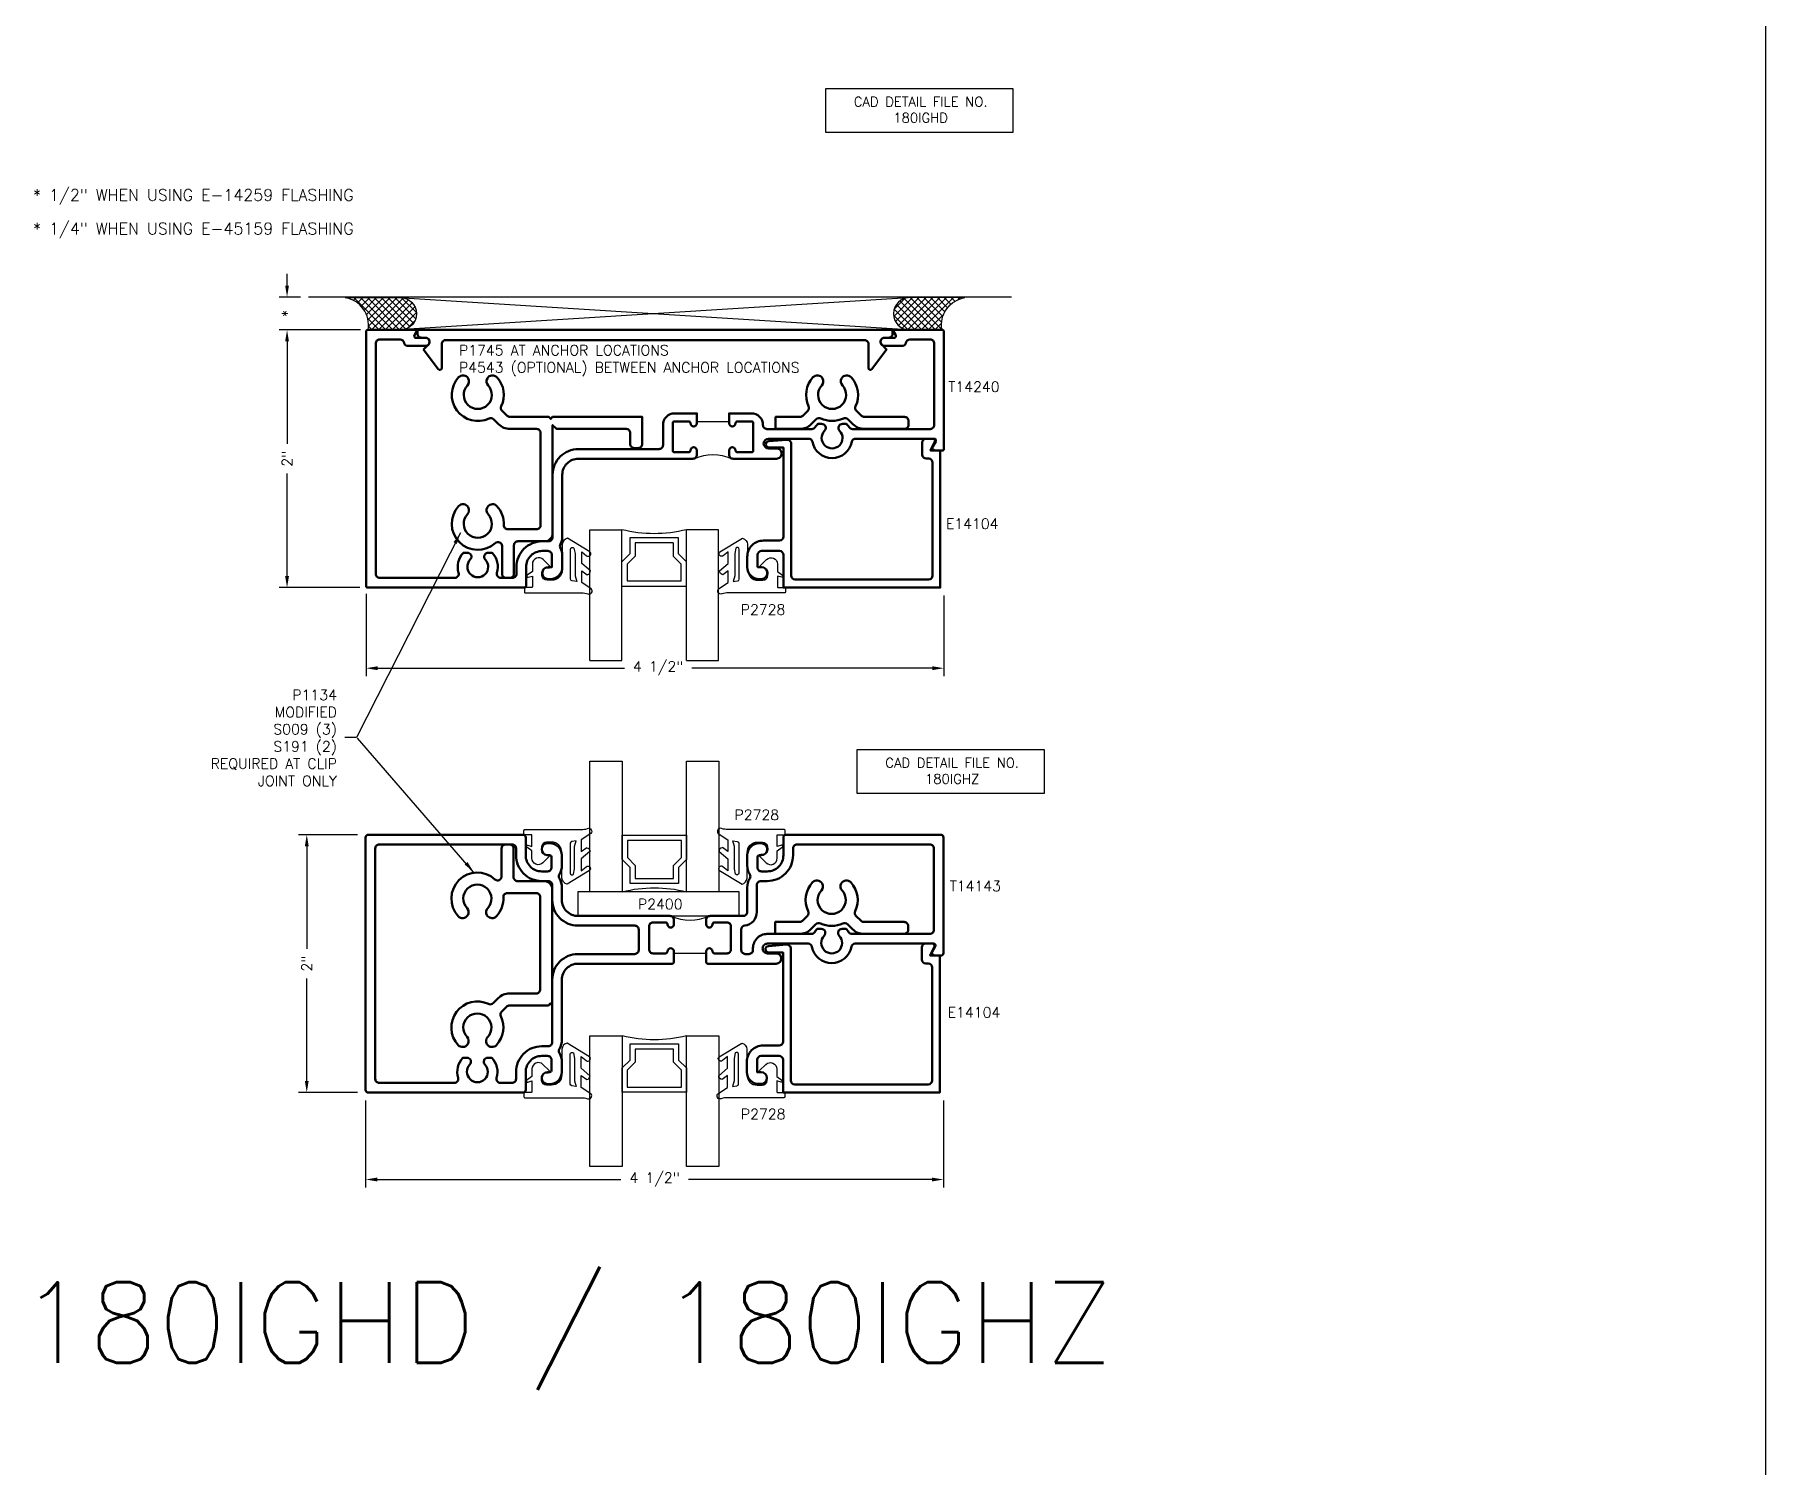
# Model space of a CAD drawing. Extents: x 0 to 139, y -15 to 75.
# Drawn here: x 48.44 to 61.88, y 30.45 to 41.56 of the extents above; entities that cross this region are included whole.
import ezdxf

# ---------------------------------------------------------------- set-up
doc = ezdxf.new("R2010")
doc.units = 0
doc.header["$MEASUREMENT"] = 0
doc.header["$PDMODE"] = 3
doc.layers.get('DEFPOINTS').update_dxf_attribs({"linetype": 'CONTINUOUS'})
for name, color, linetype in [('R-ANNO-DIMS', 3, 'CONTINUOUS'), ('R-ANNO-TEXT', 6, 'CONTINUOUS'), ('R-Det1', 4, 'CONTINUOUS'), ('R-Det2', 2, 'CONTINUOUS'), ('R-DET3', 5, 'CONTINUOUS'), ('R-OTLN', 1, 'CONTINUOUS'), ('R-PAT1', 5, 'CONTINUOUS'), ('TITLE', 7, 'CONTINUOUS')]:
    doc.layers.add(name, color=color, linetype=linetype)
doc.styles.get("Standard").update_dxf_attribs({"font": 'simplex'})
doc.dimstyles.new('1X', dxfattribs={"dimtxt": 0.08, "dimasz": 0.09, "dimexe": 0.0625, "dimexo": 0.0625, "dimgap": 0.062, "dimtad": 0, "dimdec": 5, "dimzin": 4, "dimdsep": 46, "dimlunit": 5, "dimtxsty": 'Standard', "dimcen": 0, "dimclrd": 256, "dimclre": 256, "dimclrt": 256, "dimadec": 0, "dimazin": 1, "dimtfac": 1, "dimtdec": 5, "dimtofl": 0, "dimtmove": 0, "dimatfit": 3, "dimfxl": 0, "dimfrac": 2, "dimtolj": 1, "dimtzin": 4, "dimarcsym": 0})

# ---------------------------------------------------------------- blocks, each defined once
blk = doc.blocks.new('*D43')
at = {"layer": 'DEFPOINTS', "color": 0}
for p in [(51.015, 37.284), (55.5, 37.27), (55.5, 36.644)]:
    blk.add_point(p, dxfattribs=at)
at = {"layer": 'R-ANNO-DIMS', "lineweight": -2}
for p, q in [((51.015, 37.222), (51.015, 36.581)), ((55.5, 37.207), (55.5, 36.581)), ((51.105, 36.644), (53.02, 36.644)), ((55.41, 36.644), (53.544, 36.644))]:
    blk.add_line(p, q, dxfattribs=at)
at = {"layer": 'R-ANNO-DIMS'}
for points in [[(51.105, 36.659), (51.105, 36.629), (51.015, 36.644)], [(55.41, 36.659), (55.41, 36.629), (55.5, 36.644)]]:
    blk.add_solid(points, dxfattribs=at)
at = {"layer": 'R-ANNO-DIMS', "insert": (53.282, 36.644), "char_height": 0.08, "attachment_point": 5}
blk.add_mtext('\\A1;4 1/2"', dxfattribs=at)
blk = doc.blocks.new('*D44')
at = {"layer": 'DEFPOINTS', "color": 0}
for p in [(51.034, 39.269), (50.402, 37.269), (51.03, 37.269)]:
    blk.add_point(p, dxfattribs=at)
at = {"layer": 'R-ANNO-DIMS', "lineweight": -2}
for p, q in [((50.971, 39.269), (50.34, 39.269)), ((50.402, 39.179), (50.402, 38.385)), ((50.402, 37.359), (50.402, 38.154)), ((50.968, 37.269), (50.34, 37.269))]:
    blk.add_line(p, q, dxfattribs=at)
at = {"layer": 'R-ANNO-DIMS'}
for points in [[(50.387, 39.179), (50.417, 39.179), (50.402, 39.269)], [(50.387, 37.359), (50.417, 37.359), (50.402, 37.269)]]:
    blk.add_solid(points, dxfattribs=at)
at = {"layer": 'R-ANNO-DIMS', "insert": (50.402, 38.269), "char_height": 0.08, "attachment_point": 5, "rotation": 90}
blk.add_mtext('\\A1;2"', dxfattribs=at)
blk = doc.blocks.new('*D45')
at = {"layer": 'DEFPOINTS', "color": 0}
for p in [(50.569, 39.523), (50.402, 39.269), (51.03, 39.269)]:
    blk.add_point(p, dxfattribs=at)
at = {"layer": 'R-ANNO-DIMS', "lineweight": -2}
for p, q in [((50.402, 39.613), (50.402, 39.703)), ((50.507, 39.523), (50.34, 39.523)), ((50.968, 39.269), (50.34, 39.269)), ((50.402, 39.179), (50.402, 39.089))]:
    blk.add_line(p, q, dxfattribs=at)
at = {"layer": 'R-ANNO-DIMS'}
for points in [[(50.387, 39.613), (50.417, 39.613), (50.402, 39.523)], [(50.387, 39.179), (50.417, 39.179), (50.402, 39.269)]]:
    blk.add_solid(points, dxfattribs=at)
at = {"layer": 'R-ANNO-DIMS', "insert": (50.402, 39.396), "char_height": 0.08, "attachment_point": 5, "rotation": 90}
blk.add_mtext('\\A1;*', dxfattribs=at)
blk = doc.blocks.new('1 inch glass')
at = {"layer": 'R-Det2', "color": 2}
for p, q in [((0, 1.014), (0, 0)), ((0.25, 1.014), (0.25, 0)), ((0.75, 1.014), (0.75, 0)), ((1, 1.014), (1, 0)), ((0.25, 0.438), (0.75, 0.438)), ((0.29, 0.267), (0.29, 0.398)), ((0.29, 0.398), (0.71, 0.398)), ((0.71, 0.398), (0.71, 0.267)), ((0.312, 0.188), (0.25, 0.25)), ((0.352, 0.205), (0.29, 0.267)), ((0.312, 0.063), (0.312, 0.188)), ((0.352, 0.103), (0.352, 0.205)), ((0.71, 0.267), (0.648, 0.205)), ((0.648, 0.103), (0.648, 0.205)), ((0.688, 0.188), (0.75, 0.25)), ((0.688, 0.188), (0.688, 0.063)), ((0, 0), (0.25, 0)), ((0.688, 0.063), (0.312, 0.063)), ((0.648, 0.103), (0.352, 0.103)), ((1, 0), (0.75, 0))]:
    blk.add_line(p, q, dxfattribs=at)
at = {"layer": 'R-Det2'}
for p, q in [((0, 1.014), (0.25, 1.014)), ((0.75, 1.014), (1, 1.014))]:
    blk.add_line(p, q, dxfattribs=at)
at = {"layer": 'R-Det2', "color": 2}
blk.add_arc((0.5, -0.998), 1.029, 75.9407, 104.0593, dxfattribs=at)
blk = doc.blocks.new('P2728 gasket')
at = {"layer": 'R-Det2'}
blk.add_lwpolyline([(86.461, 33.362), (86.567, 33.537, 0.301952), (86.52, 33.577), (86.32, 33.577, -0.414214), (86.24, 33.657), (86.24, 33.695, -0.388879), (86.276, 33.735), (86.292, 33.736, -0.440011), (86.336, 33.696), (86.336, 33.682, 0.668179), (86.353, 33.675), (86.401, 33.724, 0.668179), (86.366, 33.809), (86.307, 33.809), (86.279, 33.849, 0.836323), (86.264, 33.842), (86.273, 33.809), (86.189, 33.809, -0.414214), (86.183, 33.815), (86.183, 33.865, 0.414214), (86.177, 33.871), (86.149, 33.871, 0.414214), (86.143, 33.865), (86.143, 33.427, -0.083245), (86.135, 33.378), (86.135, 33.378)], format="xyb", dxfattribs=at)
at = {"layer": 'R-Det2', "lineweight": 25}
blk.add_lwpolyline([(86.235, 33.499, -0.372312), (86.249, 33.512), (86.48, 33.512, -0.668179), (86.49, 33.486), (86.448, 33.478), (86.274, 33.478), (86.23, 33.465)], format="xyb", close=True, dxfattribs=at)
at = {"layer": 'R-Det2'}
for points in [[(86.174, 33.352), (86.223, 33.426), (86.314, 33.426), (86.283, 33.384)], [(86.313, 33.359), (86.371, 33.426), (86.462, 33.426), (86.431, 33.388)]]:
    blk.add_lwpolyline(points, dxfattribs=at)
at = {"layer": 'R-Det2', "ltscale": 0.1}
for centre, radius, start, end in [((86.157, 33.369), 0.0237, 157.7655, 314.5007), ((86.313, 33.388), 0.0297, 188.4603, 270), ((86.446, 33.375), 0.0199, 139.7022, 319.7022)]:
    blk.add_arc(centre, radius, start, end, dxfattribs=at)
blk = doc.blocks.new('*D148')
at = {"layer": 'DEFPOINTS', "color": 0}
for p in [(51.012, 33.352), (55.497, 33.352), (55.497, 32.677)]:
    blk.add_point(p, dxfattribs=at)
at = {"layer": 'R-ANNO-DIMS', "lineweight": -2}
for p, q in [((51.012, 33.289), (51.012, 32.614)), ((55.497, 33.29), (55.497, 32.614)), ((51.102, 32.677), (52.993, 32.677)), ((55.407, 32.677), (53.517, 32.677))]:
    blk.add_line(p, q, dxfattribs=at)
at = {"layer": 'R-ANNO-DIMS'}
for points in [[(51.102, 32.692), (51.102, 32.662), (51.012, 32.677)], [(55.407, 32.692), (55.407, 32.662), (55.497, 32.677)]]:
    blk.add_solid(points, dxfattribs=at)
at = {"layer": 'R-ANNO-DIMS', "insert": (53.255, 32.677), "char_height": 0.08, "attachment_point": 5}
blk.add_mtext('\\A1;4 1/2"', dxfattribs=at)
blk = doc.blocks.new('*D149')
at = {"layer": 'DEFPOINTS', "color": 0}
for p in [(50.555, 35.352), (51.012, 35.352), (51.012, 33.352)]:
    blk.add_point(p, dxfattribs=at)
at = {"layer": 'R-ANNO-DIMS', "lineweight": -2}
for p, q in [((50.95, 35.352), (50.492, 35.352)), ((50.555, 35.262), (50.555, 34.467)), ((50.555, 33.442), (50.555, 34.236)), ((50.95, 33.352), (50.492, 33.352))]:
    blk.add_line(p, q, dxfattribs=at)
at = {"layer": 'R-ANNO-DIMS'}
for points in [[(50.54, 35.262), (50.57, 35.262), (50.555, 35.352)], [(50.54, 33.442), (50.57, 33.442), (50.555, 33.352)]]:
    blk.add_solid(points, dxfattribs=at)
at = {"layer": 'R-ANNO-DIMS', "insert": (50.555, 34.352), "char_height": 0.08, "attachment_point": 5, "rotation": 90}
blk.add_mtext('\\A1;2"', dxfattribs=at)

msp = doc.modelspace()

# ---------------------------------------------------------------- hatches: boundary and pattern name
at = {"layer": 'R-PAT1'}
h = msp.add_hatch(dxfattribs=at)
h.set_pattern_fill('ANSI37', color=256, scale=0.3, style=0)
h.set_pattern_definition([(45, (49.41673, 33.33188), (-0.0265165, 0.0265165), []), (135, (49.41673, 33.33188), (-0.0265165, -0.0265165), [])])
edge = h.paths.add_edge_path()
edge.add_line((50.8522486, 39.5192534), (51.280892, 39.5192533))
edge.add_arc((51.280892, 39.3934776), 0.1257757, -87.46272372, 89.9999926, ccw=False)
edge.add_line((51.28646, 39.2678252), (51.0302696, 39.2693902))
edge.add_arc((50.8197717, 39.3077652), 0.2139673, 349.66809908, 441.2696477)
h = msp.add_hatch(dxfattribs=at)
h.set_pattern_fill('ANSI37', color=256, scale=0.3, style=0)
h.set_pattern_definition([(45, (49.38673, 33.33188), (-0.0265165, 0.0265165), []), (135, (49.38673, 33.33188), (-0.0265165, -0.0265165), [])])
edge = h.paths.add_edge_path()
edge.add_line((55.6632905, 39.5192534), (55.2346471, 39.5192533))
edge.add_arc((55.2346472, 39.3934776), 0.1257757, 90.0000074, 267.46272372)
edge.add_line((55.2290791, 39.2678252), (55.4852696, 39.2693902))
edge.add_arc((55.6957674, 39.3077652), 0.2139673, 98.7303523, 190.33190092, ccw=False)

# ---------------------------------------------------------------- linework, layer by layer
at = {"layer": 'R-ANNO-TEXT'}
for points in [[(54.5829037, 41.1422888), (56.0343837, 41.1422888), (56.0343837, 40.800226), (54.5829037, 40.800226)], [(54.8274474, 36.0132553), (56.2789273, 36.0132553), (56.2789273, 35.6711925), (54.8274474, 35.6711925)]]:
    msp.add_lwpolyline(points, close=True, dxfattribs=at)
at = {"layer": 'R-Det1', "color": 5}
msp.add_line((56.0254292, 39.5226408), (50.5694292, 39.5226408), dxfattribs=at)
at = {"layer": 'R-Det1', "lineweight": 50}
for points in [[(53.2582695, 39.1903892), (54.8832696, 39.1903891, -0.4142135624), (54.9142696, 39.1593891), (54.9142696, 38.9733891, 0.722145632), (54.9413026, 38.964433), (55.0552696, 39.1175476), (55.0173486, 39.1554689, -0.6681846236), (55.0392686, 39.2083892), (55.0712696, 39.2083892, 0.4142164072), (55.1022696, 39.2393891), (55.1022696, 39.2703892), (53.2582695, 39.2703892), (51.4142695, 39.2703892), (51.4142695, 39.2393891, 0.4142164072), (51.4452695, 39.2083892), (51.4772705, 39.2083892, -0.6681846236), (51.4991905, 39.1554689), (51.4612695, 39.1175476), (51.5752365, 38.964433, 0.722145632), (51.6022695, 38.9733891), (51.6022695, 39.1593891, -0.4142135624), (51.6332695, 39.1903891)], [(54.0988263, 37.6338892, 0.4144), (53.9738263, 37.5088892), (53.9738263, 37.4288892, 0.4139789032), (54.0668263, 37.3358892), (54.0833263, 37.3358892, 1), (54.0833263, 37.4288892), (54.0538263, 37.4288892), (54.0538263, 37.5228892, -0.4129032258), (54.0848263, 37.5538892), (54.2238263, 37.5538892, -0.4129032258), (54.2548263, 37.5228892), (54.2548263, 37.2698892), (55.4719263, 37.2698892), (55.4719263, 38.3318892), (55.3969263, 38.3318892), (55.4295263, 38.4022892, 0.5484584395), (55.4149263, 38.4248892), (55.3619263, 38.4248892, 0.4133333333), (55.3319263, 38.3948892), (55.3319263, 38.3318892), (55.3319263, 38.3008892, 0.4129032258), (55.3629263, 38.2698892), (55.3819263, 38.2698892, -0.4133333333), (55.4119263, 38.2398892), (55.4119263, 37.3628892, -0.4129032258), (55.3809263, 37.3318892), (54.3458263, 37.3318892, -0.4129032258), (54.3148263, 37.3628892), (54.3148263, 38.3860892, 0.4379270187), (54.2813263, 38.4169892), (54.1410263, 38.4057892, 0.963981017), (54.1429263, 38.3558892), (54.2548263, 38.3558892), (54.2548263, 37.6648892, -0.4129032258), (54.2238263, 37.6338892), (54.0988263, 37.6338892)], [(54.0956669, 33.7161359, 0.4144), (53.9706669, 33.5911359), (53.9706669, 33.5111359, 0.4139789032), (54.0636669, 33.4181359), (54.0801669, 33.4181359, 1), (54.0801669, 33.5111359), (54.0506669, 33.5111359), (54.0506669, 33.6051359, -0.4129032258), (54.0816669, 33.6361359), (54.2206669, 33.6361359, -0.4129032258), (54.2516669, 33.6051359), (54.2516669, 33.3521359), (55.4687669, 33.3521359), (55.4687669, 34.4141359), (55.3937669, 34.4141359), (55.4263669, 34.4845359, 0.5484584395), (55.4117669, 34.5071359), (55.3587669, 34.5071359, 0.4133333333), (55.3287669, 34.4771359), (55.3287669, 34.4141359), (55.3287669, 34.3831359, 0.4129032258), (55.3597669, 34.3521359), (55.3787669, 34.3521359, -0.4133333333), (55.4087669, 34.3221359), (55.4087669, 33.4451359, -0.4129032258), (55.3777669, 33.4141359), (54.3426669, 33.4141359, -0.4129032258), (54.3116669, 33.4451359), (54.3116669, 34.4683359, 0.4379270187), (54.2781669, 34.4992359), (54.1378669, 34.4880359, 0.963981017), (54.1397669, 34.4381359), (54.2516669, 34.4381359), (54.2516669, 33.7471359, -0.4129032258), (54.2206669, 33.7161359), (54.0956669, 33.7161359)]]:
    msp.add_lwpolyline(points, format="xyb", close=True, dxfattribs=at)
at = {"layer": 'R-Det2'}
for points in [[(53.003048, 34.9096368), (52.753048, 34.9096369), (52.753048, 35.9237206), (53.003048, 35.9237206), (53.003048, 35.3476369), (53.503048, 35.3476369), (53.503048, 35.9237206), (53.753048, 35.9237206), (53.753048, 34.9096369), (53.503048, 34.9096369), (53.503048, 35.3476369), (53.503048, 35.1596369), (53.441048, 35.0976369), (53.441048, 34.9726369), (53.065048, 34.9726369), (53.065048, 35.0976369), (53.003048, 35.1596369), (53.003048, 35.3476369), (53.003048, 34.9096369, -0.1233101835), (53.503048, 34.9096369, 0.8755579354)], [(53.5022501, 33.7922574), (53.7522501, 33.7922573), (53.7522501, 32.7781736), (53.5022501, 32.7781736), (53.5022501, 33.3542573), (53.0022501, 33.3542573), (53.0022501, 32.7781736), (52.7522501, 32.7781736), (52.7522501, 33.7922573), (53.0022501, 33.7922573), (53.0022501, 33.3542573), (53.0022501, 33.5422573), (53.0642501, 33.6042573), (53.0642501, 33.7292573), (53.4402501, 33.7292573), (53.4402501, 33.6042573), (53.5022501, 33.5422573), (53.5022501, 33.3542573), (53.5022501, 33.7922573, -0.1233101835), (53.0022501, 33.7922573, 0.8755579354)]]:
    msp.add_lwpolyline(points, format="xyb", dxfattribs=at)
for points in [[(53.043048, 35.3076369), (53.043048, 35.1762054), (53.105048, 35.1142054), (53.105048, 35.0126369), (53.401048, 35.0126369), (53.401048, 35.1142054), (53.463048, 35.1762054), (53.463048, 35.3076369), (53.043048, 35.3076369)], [(53.4622501, 33.3942573), (53.4622501, 33.5256888), (53.4002501, 33.5876888), (53.4002501, 33.6892573), (53.1042501, 33.6892573), (53.1042501, 33.5876888), (53.0422501, 33.5256888), (53.0422501, 33.3942573), (53.4622501, 33.3942573)]]:
    msp.add_lwpolyline(points, dxfattribs=at)
at = {"layer": 'R-Det2', "color": 2}
msp.add_lwpolyline([(52.6601112, 34.7216369), (53.9101112, 34.7216369), (53.9101112, 34.9096369), (52.6601112, 34.9096369)], close=True, dxfattribs=at)
at = {"layer": 'R-DET3'}
for p, q in [((55.2652696, 39.5193902), (51.2652696, 39.2693902)), ((51.2652696, 39.5193902), (55.2652696, 39.2693902))]:
    msp.add_line(p, q, dxfattribs=at)
at = {"layer": 'R-DET3', "lineweight": 50}
for points in [[(52.3702716, 37.7527258, -0.4142135624), (52.3392716, 37.7217258), (52.1149834, 37.7217258, -0.4289597164), (52.0840223, 37.7542777, 0.2010444958), (52.0309664, 37.90112, 0.0616447566), (52.0222606, 37.9085147, 0.4311315419), (51.9564679, 37.8928951, 0.3278181232), (51.9625097, 37.8381701, -2.2780811719), (51.8020414, 37.8381701, 0.3278181232), (51.8080833, 37.8928951, 0.5062303828), (51.7335847, 37.90112, 0.956981471), (52.0183872, 37.6151333, -0.6516590583), (52.0702756, 37.5922275), (52.0702756, 37.3753902, 0.4142135624), (52.1012756, 37.3443902), (52.1322756, 37.3443902, 0.4142135624), (52.1632756, 37.3753902), (52.1632756, 37.5977258, -0.4142135624), (52.1942756, 37.6287258), (52.4012716, 37.6287258, 0.4142135624), (52.4632716, 37.6907258), (52.4632716, 38.530428), (52.4933104, 38.5003892), (53.0343856, 38.5003892, -0.4142135624), (53.0653856, 38.4693892), (53.0653856, 38.3833892, 0.4142135624), (53.0963856, 38.3523892), (53.1273856, 38.3523892, 0.4142135624), (53.1583856, 38.3833892), (53.1583856, 38.5933892), (52.4633, 38.5933892), (52.4483, 38.5783892), (52.4333, 38.5933892), (52.1318781, 38.5933892, -0.1989123674), (52.1099578, 38.6024689), (52.070531, 38.6418957, -0.3180460654), (52.064488, 38.6771971, 0.3065542285), (52.0309664, 38.90112, 0.5062303828), (51.9564679, 38.8928951, 0.3278181232), (51.9625097, 38.8381701, -2.2780811719), (51.8020414, 38.8381701, 0.3278181232), (51.8080833, 38.8928951, 0.5062303828), (51.7335847, 38.90112, 0.8256018173), (51.9694686, 38.5821778, -0.3180460654), (52.0047701, 38.5761348), (52.0441969, 38.536708, 0.1989123674), (52.1318781, 38.5003892), (52.3392716, 38.5003892, -0.4142135624), (52.3702716, 38.4693892)], [(55.2252756, 38.5313792), (55.2252756, 38.5623792, 0.4142135624), (55.1942756, 38.5933792), (54.8818881, 38.5933792, -0.1989123674), (54.8599678, 38.6024589), (54.820531, 38.6418957, -0.3180460654), (54.814488, 38.6771971, 0.3065542285), (54.7809664, 38.90112, 0.5062303828), (54.7064679, 38.8928951, 0.3278181232), (54.7125097, 38.8381701, -2.2780811719), (54.5520414, 38.8381701, 0.3278181232), (54.5580833, 38.8928951, 0.5062303828), (54.4835847, 38.90112, 0.3065542285), (54.4500631, 38.6771971, -0.3180460654), (54.4440202, 38.6418957), (54.4045933, 38.6024689, -0.1989123674), (54.382673, 38.5933892), (54.1938856, 38.5933892), (54.1938856, 38.5003892), (54.3822588, 38.5003892, 0.1989123674), (54.4706472, 38.5370009), (54.5097811, 38.5761348, -0.3180460654), (54.5450825, 38.5821778, 0.2269397181), (54.7194686, 38.5821778, -0.3180460654), (54.7547701, 38.5761348), (54.793914, 38.5369909, 0.1989123674), (54.8823023, 38.5003792), (55.1942756, 38.5003792, 0.4142135624)], [(55.2221162, 34.6131359), (55.2221162, 34.6441359, 0.4142135624), (55.1911162, 34.6751359), (54.8787288, 34.6751359, -0.1989123674), (54.8568085, 34.6842156), (54.8173717, 34.7236524, -0.3180460654), (54.8113287, 34.7589538, 0.3065542285), (54.7778071, 34.9828767, 0.5062303828), (54.7033086, 34.9746517, 0.3278181232), (54.7093504, 34.9199268, -2.2780811719), (54.5488821, 34.9199268, 0.3278181232), (54.5549239, 34.9746517, 0.5062303828), (54.4804254, 34.9828767, 0.3065542285), (54.4469038, 34.7589538, -0.3180460654), (54.4408608, 34.7236524), (54.401434, 34.6842256, -0.1989123674), (54.3795137, 34.6751459), (54.1907262, 34.6751459), (54.1907262, 34.5821459), (54.3790995, 34.5821459, 0.1989123674), (54.4674878, 34.6187575), (54.5066218, 34.6578915, -0.3180460654), (54.5419232, 34.6639344, 0.2269397181), (54.7163093, 34.6639344, -0.3180460654), (54.7516107, 34.6578915), (54.7907547, 34.6187475, 0.1989123674), (54.879143, 34.5821359), (55.1911162, 34.5821359, 0.4142135624)]]:
    msp.add_lwpolyline(points, format="xyb", close=True, dxfattribs=at)
msp.add_lwpolyline([(52.4601346, 34.0276379), (52.4451346, 34.0426379), (52.4301346, 34.0276379), (52.1287128, 34.0276379, 0.1989123674), (52.1067925, 34.0185582), (52.0673657, 33.9791314, 0.3180460654), (52.0613227, 33.9438299, -0.3065542285), (52.0278011, 33.7199071, -0.5062303828), (51.9533026, 33.728132, -0.3278181232), (51.9593444, 33.7828569, 2.2780811719), (51.7988761, 33.7828569, -0.3278181232), (51.8049179, 33.728132, -0.5062303828), (51.7304194, 33.7199071, -0.8256018173), (51.9663033, 34.0388493, 0.3180460654), (52.0016047, 34.0448923), (52.0410315, 34.0843191, -0.1989123674), (52.1287128, 34.1206379), (52.3361062, 34.1206379, 0.4142135624), (52.3671062, 34.1516379), (52.3671062, 34.8683013, 0.4142135624), (52.3361062, 34.8993013), (52.1118181, 34.8993013, 0.4289597164), (52.080857, 34.8667494, -0.2010444958), (52.0278011, 34.7199071, -0.0616447566), (52.0190952, 34.7125123, -0.4311315419), (51.9533026, 34.728132, -0.3278181232), (51.9593444, 34.7828569, 2.2780811719), (51.7988761, 34.7828569, -0.3278181232), (51.8049179, 34.728132, -0.5062303828), (51.7304194, 34.7199071, -0.956981471), (52.0152218, 35.0058938, 0.6516590583), (52.0671102, 35.0287996), (52.0671102, 35.2456369, -0.4142135624), (52.0981102, 35.2766369), (52.1291102, 35.2766369, -0.4142135624), (52.1601102, 35.2456369), (52.1601102, 35.0233013, 0.4142135624), (52.1911102, 34.9923013), (52.3981062, 34.9923013, -0.4142135624), (52.4601062, 34.9303013), (52.4601062, 34.0276663)], format="xyb", dxfattribs=at)
at = {"layer": 'R-OTLN', "lineweight": 50}
for points in [[(53.2888856, 38.3443902), (52.6632716, 38.3443902, 0.4142135624), (52.4632716, 38.1443902), (52.4632716, 37.6593902, -0.4142135624), (52.4322716, 37.6283902), (52.3822696, 37.6283902, 0.4142135624), (52.1822696, 37.4283902), (52.1822696, 37.3753902, -0.4142135624), (52.1512696, 37.3443902), (52.0610044, 37.3443902, -0.5046141751), (52.0313756, 37.3845079, 0.2746427098), (51.9938775, 37.5393902), (51.9632526, 37.5393902, 0.6751799327), (51.9407055, 37.4864878, -2.3463521494), (51.8238454, 37.4864876, 0.6752130473), (51.8012986, 37.5393912), (51.7706738, 37.5393904, 0.2746432207), (51.7331756, 37.3845079, -0.5046141751), (51.7035467, 37.3443902), (51.1212696, 37.3443902, -0.4142135624), (51.0902696, 37.3753902), (51.0902696, 39.1633902, -0.4142135624), (51.1212696, 39.1943902), (51.28001, 39.1943902, -0.3582490687), (51.3104238, 39.1693902, 0.3582490687), (51.3408376, 39.1443902), (51.4772696, 39.1443902, 1), (51.4772696, 39.2063902), (51.4028773, 39.2063902, -0.5773502692), (51.3898869, 39.2288902), (51.4054753, 39.2558902, 0.5773502692), (51.3976811, 39.2693902), (51.0302696, 39.2693902, 0.4142135624), (51.0152696, 39.2543902), (51.0152696, 37.2843902, 0.4142135624), (51.0302696, 37.2693902), (52.2422696, 37.2693902, 0.4142135624), (52.2572696, 37.2843902), (52.2572696, 37.4283902, -0.4142135624), (52.3822696, 37.5533902), (52.4272706, 37.5533902, -0.4142135624), (52.4582706, 37.5223902), (52.4582706, 37.4283912), (52.4287696, 37.4283912, 1), (52.4287696, 37.3353912), (52.4452696, 37.3353902, 0.4177891482), (52.5382705, 37.4282718), (52.5382716, 37.5226708), (52.5382685, 37.5211897), (52.5382706, 37.5223902), (52.5382716, 37.5223902, 0.1316524976), (52.5240703, 37.5753902, -0.2679491924), (52.5240703, 37.6063902, 0.1316524976), (52.5382716, 37.6593902), (52.5382716, 38.1443902, -0.4142135624), (52.6632716, 38.2693902), (53.5518856, 38.2693902, 0.4142135624), (53.5828856, 38.3003902), (53.5828856, 38.3343902, 0.4142135624), (53.5578856, 38.3593902, 0.4142135624), (53.5328856, 38.3343902, -0.4142135624), (53.5178856, 38.3193902), (53.4098856, 38.3193902, -0.4142135624), (53.3948856, 38.3343902), (53.3948856, 38.5443902, -0.4142135624), (53.4098856, 38.5593902), (53.5178856, 38.5593902, -0.4142135624), (53.5328856, 38.5443902, 0.4142135624), (53.5578856, 38.5193902, 0.4142135624), (53.5828856, 38.5443902), (53.5828856, 38.6213902), (53.4098856, 38.6213902, 0.4142135624), (53.3198856, 38.5313902), (53.3198856, 38.3753902, -0.4142135624)], [(53.8828856, 38.5443902, -0.4142135624), (53.8978856, 38.5593902), (54.0058856, 38.5593902, -0.4142135624), (54.0208856, 38.5443902), (54.0208856, 38.3343902, -0.4142135624), (54.0058856, 38.3193902), (53.8978856, 38.3193902, -0.4142135624), (53.8828856, 38.3343902, 0.4142135624), (53.8578856, 38.3593902, 0.4142135624), (53.8328856, 38.3343902), (53.8328856, 38.3003902, 0.4142135624), (53.8638856, 38.2693902), (54.2008856, 38.2693902, 0.4142135624), (54.2408856, 38.3093902, 0.4142135624), (54.2008856, 38.3493902), (54.1386351, 38.3493902, -1), (54.1386351, 38.4248892), (54.4488824, 38.4248892, -0.3577911887), (54.4792864, 38.3999386, 0.8206356711), (54.7852647, 38.3999386, -0.3577911887), (54.8156688, 38.4248892), (55.4234346, 38.4248892, -0.5773640241), (55.4364256, 38.4023892), (55.4072696, 38.3518902), (55.4272696, 38.3318892), (55.4852696, 38.3318892, 0.4142135624), (55.5002696, 38.3468892), (55.5002696, 39.2543902, 0.4142135624), (55.4852696, 39.2693902), (55.117858, 39.2693902, 0.5773502692), (55.1100638, 39.2558902), (55.1256523, 39.2288902, -0.5773502692), (55.1126619, 39.2063902), (55.0382696, 39.2063902, 1), (55.0382696, 39.1443902), (55.1747015, 39.1443902, 0.3582490687), (55.2051154, 39.1693902, -0.3582490687), (55.2355292, 39.1943902), (55.3942696, 39.1943902, -0.4142135624), (55.4252696, 39.1633902), (55.4252696, 38.5308892, -0.4142135624), (55.3942696, 38.4998892), (54.7899526, 38.4998892, -0.2562196458), (54.763812, 38.5142259, 0.0516171452), (54.743849, 38.5393902), (54.7132756, 38.5393902, 0.6757771741), (54.6906754, 38.4864898, -2.3476027329), (54.5738757, 38.4864898, 0.6757771741), (54.5512756, 38.5393902), (54.5207021, 38.5393902, 0.0516171452), (54.5007392, 38.5142259, -0.2562196458), (54.4745985, 38.4998892), (54.1268856, 38.4998892, -0.4142135624), (54.0958856, 38.5308892), (54.0958856, 38.5313902, 0.4142135624), (54.0058856, 38.6213902), (53.8328856, 38.6213902), (53.8328856, 38.5443902, 0.4142135624), (53.8578856, 38.5193902, 0.4142135624)], [(53.4046062, 34.4466369, 0.4142135624), (53.3796062, 34.4716369, 0.4142135624), (53.3546062, 34.4466369, -0.4142135624), (53.3396062, 34.4316369), (53.2426062, 34.4316369, -0.4142135624), (53.2116062, 34.4626369), (53.2116062, 34.6406369, -0.4142135624), (53.2426062, 34.6716369), (53.3396062, 34.6716369, -0.4142135624), (53.3546062, 34.6566369, 0.4142135624), (53.3796062, 34.6316369, 0.4142135624), (53.4046062, 34.6566369), (53.4046062, 34.6906369, 0.4142135624), (53.3736062, 34.7216369), (52.6601112, 34.7216369, -0.4142135624), (52.5351112, 34.8466369), (52.5351112, 34.9440307, 0.1433240595), (52.5153881, 35.0114235, -0.2926598756), (52.5153881, 35.0448503, 0.1433240595), (52.5351112, 35.1122431), (52.5351112, 35.192637, 0.4142132454), (52.4421102, 35.2856379), (52.4196102, 35.2856369, 0.8637118889), (52.4196102, 35.1926369), (52.4401118, 35.1926361, -0.4142026818), (52.4551112, 35.1776361), (52.4551112, 35.0986369, -0.4142135624), (52.4241112, 35.0676369), (52.3791102, 35.0676369, -0.4142135624), (52.2541102, 35.1926369), (52.2541102, 35.3316369, 0.4142135624), (52.2341102, 35.3516369), (51.0321102, 35.3516369, 0.4142135624), (51.0121102, 35.3316369), (51.0121102, 33.3716369, 0.4142135624), (51.0321102, 33.3516369), (52.2341102, 33.3516369, 0.4142135624), (52.2541102, 33.3716369), (52.2541102, 33.5106369, -0.4142135624), (52.3791102, 33.6356369), (52.4241112, 33.6356369, -0.4142135624), (52.4551112, 33.6046369), (52.4551112, 33.5256379, -0.4142135624), (52.4401112, 33.5106379), (52.4256102, 33.5106379, 1), (52.4256102, 33.4176379), (52.4421102, 33.4176369, 0.4142198612), (52.5351112, 33.5106379), (52.5351112, 33.5910307, 0.1433240595), (52.5153881, 33.6584235, -0.2926598756), (52.5153881, 33.6918503, 0.1433240595), (52.5351112, 33.7592431), (52.5351112, 34.2266369, -0.4142135624), (52.6601112, 34.3516369), (53.3946062, 34.3516369), (53.4046062, 34.3616369)], [(53.6546062, 34.4466369), (53.6546062, 34.3616369), (53.6646062, 34.3516369), (54.1977262, 34.3516369, 0.4142135624), (54.2377262, 34.3916369, 0.4142135624), (54.1977262, 34.4316369), (54.1297262, 34.4316369, -0.4142135624), (54.0927262, 34.4686369), (54.0927262, 34.4701359, -0.4142135624), (54.1297262, 34.5071359), (54.445723, 34.5071359, -0.3577911887), (54.4761271, 34.4821852, 0.8206356711), (54.7821054, 34.4821852, -0.3577911887), (54.8125094, 34.5071359), (55.4202752, 34.5071359, -0.5773640241), (55.4332662, 34.4846359), (55.4041102, 34.4341369), (55.4241102, 34.4141359), (55.4771102, 34.4141359, 0.4142135624), (55.4971102, 34.4341359), (55.4971102, 35.3316369, 0.4142135624), (55.4771102, 35.3516369), (54.2741102, 35.3516369, 0.4142135624), (54.2541102, 35.3316369), (54.2541102, 35.1926369, -0.4142135624), (54.1291102, 35.0676369), (54.0841092, 35.0676369, -0.4142135624), (54.0531092, 35.0986369), (54.0531092, 35.1776369, -0.4142135624), (54.0681092, 35.1926369), (54.0826102, 35.1926369, 1), (54.0826102, 35.2856369), (54.0661092, 35.2856369, 0.4142135624), (53.9731092, 35.1926369), (53.9731092, 35.1122431, 0.1433240595), (53.9928324, 35.0448503, -0.2926598756), (53.9928324, 35.0114235, 0.1433240595), (53.9731092, 34.9440307), (53.9731092, 34.7526369, -0.4142135624), (53.9421092, 34.7216369), (53.6856062, 34.7216369, 0.4142135624), (53.6546062, 34.6906369), (53.6546062, 34.6566369, 0.4142135624), (53.6796062, 34.6316369, 0.4142135624), (53.7046062, 34.6566369, -0.4142135624), (53.7196062, 34.6716369), (53.8166062, 34.6716369, -0.4142135624), (53.8476062, 34.6406369), (53.8476062, 34.4626369, -0.4142135624), (53.8166062, 34.4316369), (53.7196062, 34.4316369, -0.4142135624), (53.7046062, 34.4466369, 0.4142135624), (53.6796062, 34.4716369, 0.4142135624), (53.6546062, 34.4466369)], [(52.1791102, 35.1926369, 0.4142135624), (52.3791102, 34.9926369), (52.4291112, 34.9926369, -0.4142135624), (52.4601112, 34.9616369), (52.4601112, 34.8466369, 0.4142135624), (52.6601112, 34.6466369), (53.1005062, 34.6466369, -0.4142135624), (53.1315062, 34.6156369), (53.1315062, 34.4576369, -0.4142135624), (53.1005062, 34.4266369), (52.6601112, 34.4266369, 0.4142135624), (52.4601112, 34.2266369), (52.4601112, 33.7416369, -0.4142135624), (52.4291112, 33.7106369), (52.3791102, 33.7106369, 0.4142135624), (52.1791102, 33.5106369), (52.1791102, 33.4576369, -0.4142135624), (52.1481102, 33.4266369), (52.0578391, 33.4266369, -0.5046141751), (52.0282102, 33.4667545, 0.2746427098), (51.9907122, 33.6216369), (51.9594844, 33.6216369, 0.6627717165), (51.937238, 33.5690476, -2.3639448585), (51.8209825, 33.5690476, 0.6627717165), (51.7987361, 33.6216369), (51.7675083, 33.6216369, 0.2746427098), (51.7300102, 33.4667545, -0.5046141751), (51.7003814, 33.4266369), (51.1181102, 33.4266369, -0.4142135624), (51.0871102, 33.4576369), (51.0871102, 35.2456369, -0.4142135624), (51.1181102, 35.2766369), (52.1481102, 35.2766369, -0.4142135624), (52.1791102, 35.2456369)], [(54.5707164, 34.5687365, 0.6757771741), (54.5481162, 34.6216369), (54.5175428, 34.6216369, 0.0516171452), (54.4975798, 34.5964725, -0.2562196458), (54.4714392, 34.5821359), (54.1237262, 34.5821359), (54.1297262, 34.5821359, 0.4400853749), (54.0181549, 34.4603464, -0.4400853749), (53.9872735, 34.4266369), (53.9585062, 34.4266369, -0.4142135624), (53.9275062, 34.4576369), (53.9275062, 34.6166217, -0.3794949899), (53.954796, 34.6473988, 0.3794949899), (54.0481092, 34.7526369), (54.0481092, 34.9616369, -0.4142135624), (54.0791092, 34.9926369), (54.1291102, 34.9926369, 0.4142135624), (54.3291102, 35.1926369), (54.3291102, 35.2456369, -0.4142135624), (54.3601102, 35.2766369), (55.3911102, 35.2766369, -0.4142135624), (55.4221102, 35.2456369), (55.4221102, 34.6131359, -0.4142135624), (55.3911102, 34.5821359), (54.7867933, 34.5821359, -0.2562196458), (54.7606526, 34.5964725, 0.0516171452), (54.7406897, 34.6216369), (54.7101162, 34.6216369, 0.6757771741), (54.6875161, 34.5687365, -2.3476027329)]]:
    msp.add_lwpolyline(points, format="xyb", close=True, dxfattribs=at)
at = {"layer": 'R-PAT1'}
for points in [[(50.8522486, 39.5192534), (51.280892, 39.5192533, -0.9780995873), (51.28646, 39.2678252), (51.0302696, 39.2693902, 0.4224245011), (50.8522486, 39.5192534, 1.1845073301)], [(55.6632905, 39.5192534), (55.2346471, 39.5192533, 0.9780995873), (55.2290791, 39.2678252), (55.4852696, 39.2693902, -0.4224245011), (55.6632905, 39.5192534, -1.1845073301)]]:
    msp.add_lwpolyline(points, format="xyb", dxfattribs=at)
for points in [[(54.0208856, 38.5421716), (54.0208856, 38.3321716, -0.4142135624), (54.0058856, 38.3171716), (53.8978856, 38.3171716, -0.4142135624), (53.8828856, 38.3321716, 0.4142135624), (53.8578856, 38.3571716, 0.4142135624), (53.8328856, 38.3321716), (53.8328856, 38.2981716, 0.3026074371), (53.8519449, 38.2695636, 0.2003205128), (53.5638263, 38.2695636, 0.3026074371), (53.5828856, 38.2981716), (53.5828856, 38.3321716, 0.4142135624), (53.5578856, 38.3571716, 0.4142135624), (53.5328856, 38.3321716, -0.4142135624), (53.5178856, 38.3171716), (53.4098856, 38.3171716, -0.4142135624), (53.3948856, 38.3321716), (53.3948856, 38.5421716, -0.4142135624), (53.4098856, 38.5571716), (53.5178856, 38.5571716, -0.4142135624), (53.5328856, 38.5421716, 0.4142135624), (53.5578856, 38.5171716, 0.4142135624), (53.5828856, 38.5421716), (53.5828856, 38.5571716), (53.8328856, 38.5571716), (53.8328856, 38.5421716, 0.4142135624), (53.8578856, 38.5171716, 0.4142135624), (53.8828856, 38.5421716, -0.4142135624), (53.8978856, 38.5571716), (54.0058856, 38.5571716, -0.4142135624)], [(53.2166062, 34.4466369), (53.2166062, 34.6566369, -0.4142135624), (53.2316062, 34.6716369), (53.3396062, 34.6716369, -0.4142135624), (53.3546062, 34.6566369, 0.4142135624), (53.3796062, 34.6316369, 0.4142135624), (53.4046062, 34.6566369), (53.4046062, 34.6906369, 0.3026074371), (53.3855469, 34.7192449, 0.2003205128), (53.6736655, 34.7192449, 0.3026074371), (53.6546062, 34.6906369), (53.6546062, 34.6566369, 0.4142135624), (53.6796062, 34.6316369, 0.4142135624), (53.7046062, 34.6566369, -0.4142135624), (53.7196062, 34.6716369), (53.8276062, 34.6716369, -0.4142135624), (53.8426062, 34.6566369), (53.8426062, 34.4466369, -0.4142135624), (53.8276062, 34.4316369), (53.7196062, 34.4316369, -0.4142135624), (53.7046062, 34.4466369, 0.4142135624), (53.6796062, 34.4716369, 0.4142135624), (53.6546062, 34.4466369), (53.6546062, 34.4316369), (53.4046062, 34.4316369), (53.4046062, 34.4466369, 0.4142135624), (53.3796062, 34.4716369, 0.4142135624), (53.3546062, 34.4466369, -0.4142135624), (53.3396062, 34.4316369), (53.2316062, 34.4316369, -0.4142135624)]]:
    msp.add_lwpolyline(points, format="xyb", close=True, dxfattribs=at)
at = {"layer": 'TITLE'}
msp.add_line((61.875778, 74.8789502), (61.875778, -0.1210498), dxfattribs=at)

# ---------------------------------------------------------------- block references
at = {"layer": 'R-Det2'}
for p, rotation in [((86.1149371, -48.9139628), 90), ((20.3964457, 121.5349899), 270), ((86.1117768, -52.8312172), 90)]:
    msp.add_blockref('P2728 gasket', p, dxfattribs=dict(at, rotation=rotation))
at = {"layer": 'R-Det2', "xscale": -1}
for name, p, rotation in [('1 inch glass', (52.7511059, 37.7187032), 180), ('P2728 gasket', (20.399606, -48.9139628), 270), ('P2728 gasket', (86.1117768, 121.5349899), 90), ('P2728 gasket', (20.3940014, -52.8312172), 270)]:
    msp.add_blockref(name, p, dxfattribs=dict(at, rotation=rotation))

# ---------------------------------------------------------------- texts
at = {"layer": 'R-ANNO-TEXT', "color": 6}
for s, p in [('* 1/2" WHEN USING E-14259 FLASHING', (48.4311877, 40.2705177)), ('* 1/4" WHEN USING E-45159 FLASHING', (48.4311877, 40.0099551))]:
    msp.add_text(s, height=0.09, dxfattribs=at).set_placement(p)
at = {"layer": 'R-ANNO-TEXT', "char_height": 0.075, "width": 1.875, "attachment_point": 2}
for s, insert in [('CAD DETAIL FILE NO.\\P180IGHD', (55.319586, 41.0767061)), ('CAD DETAIL FILE NO.\\P180IGHZ', (55.5641296, 35.9476726))]:
    msp.add_mtext(s, dxfattribs=dict(at, insert=insert))
at = {"layer": 'R-ANNO-TEXT', "char_height": 0.08}
for s, insert, attachment_point in [('P1745 AT ANCHOR LOCATIONS\\PP4543 (OPTIONAL) BETWEEN ANCHOR LOCATIONS ', (51.7363524, 39.0306322), 4), ('\\A1;T14240', (55.5344415, 38.8276168), 4), ('\\A1;E14104', (55.5157094, 37.7652219), 4), ('\\A1;P2728', (54.2692026, 37.0986599), 6), ('P1134\\PMODIFIED\\PS009 (3)\\PS191 (2)\\PREQUIRED AT CLIP \\PJOINT ONLY', (50.7893261, 36.1034781), 6), ('P2728', (53.8745628, 35.5064073), 4), ('T14143', (55.5452823, 34.9538049), 4), ('\\A1;P2400', (53.1251117, 34.8135876), 4), ('\\A1;E14104', (55.5296714, 33.9731925), 4), ('\\A1;P2728', (54.2705009, 33.1842029), 6)]:
    msp.add_mtext(s, dxfattribs=dict(at, insert=insert, attachment_point=attachment_point))
at = {"layer": 'TITLE'}
msp.add_text('180IGHD / 180IGHZ', height=0.625, dxfattribs=at).set_placement((48.3282964, 31.254275))

# ---------------------------------------------------------------- dimensions: what is measured, and where the dimension line sits
at = {"layer": 'R-ANNO-DIMS'}
dim = msp.add_linear_dim(base=(50.4021936, 39.2693902), p1=(50.5694292, 39.5226408), p2=(51.0302696, 39.2693902), angle=90, text='*', dimstyle='1X', override={"dimpost": '"'}, dxfattribs=at)
dim.commit()
dim.dimension.update_dxf_attribs({"geometry": '*D45', "text_midpoint": (50.4021936, 39.3960155), "dimtype": 160})
for base, p1, p2, picture, middle in [((50.4021936, 37.2693902), (51.033652, 39.2693902), (51.0302696, 37.2693902), '*D44', (50.4021936, 38.2693902)), ((50.5546023, 35.3516369), (51.0121102, 33.3516369), (51.0121102, 35.3516369), '*D149', (50.5546023, 34.3516369))]:
    dim = msp.add_linear_dim(base=base, p1=p1, p2=p2, angle=90, dimstyle='1X', override={"dimpost": '"'}, dxfattribs=at)
    dim.commit()
    dim.dimension.update_dxf_attribs({"geometry": picture, "text_midpoint": middle})
dim = msp.add_linear_dim(base=(55.5002696, 36.643681), p1=(51.0152696, 37.2843902), p2=(55.5002696, 37.2698892), dimstyle='1X', override={"dimpost": '"'}, dxfattribs=at)
dim.commit()
dim.dimension.update_dxf_attribs({"geometry": '*D43', "text_midpoint": (53.2823247, 36.643681), "dimtype": 160})
dim = msp.add_linear_dim(base=(55.4971102, 32.6769875), p1=(51.0121102, 33.3516369), p2=(55.4971102, 33.3521359), dimstyle='1X', override={"dimpost": '"'}, dxfattribs=at)
dim.commit()
dim.dimension.update_dxf_attribs({"geometry": '*D148', "text_midpoint": (53.2546102, 32.6769875)})

# ---------------------------------------------------------------- leaders
at = {"layer": 'R-ANNO-TEXT'}
for points in [[(51.7476237, 37.694673), (50.9413261, 36.106311), (50.8513261, 36.106311)], [(51.8503154, 35.0628558), (50.9481668, 36.100344)]]:
    msp.add_leader(points, dimstyle='1X', dxfattribs=at)

doc.saveas('drawing.dxf')
